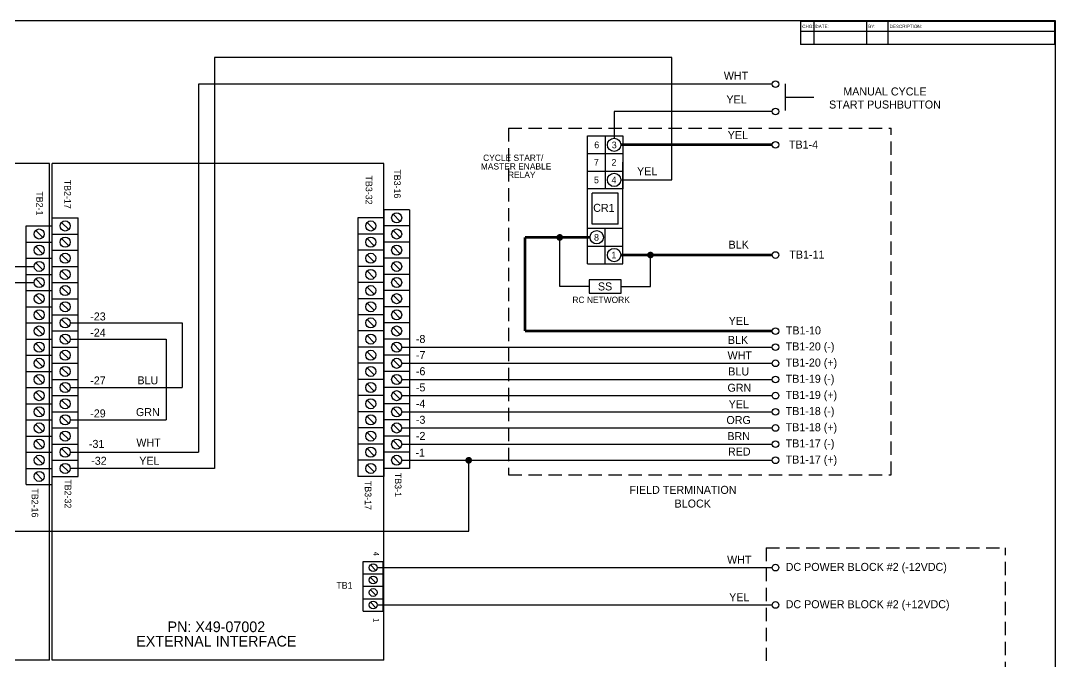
# Model space of a CAD drawing. Extents: x -174 to 458, y -146 to 77.
# Drawn here: x -56.45 to -37.06, y -136.74 to -124.72 of the extents above; entities that cross this region are included whole.
import ezdxf
from ezdxf.enums import TextEntityAlignment as Align

# ---------------------------------------------------------------- set-up
doc = ezdxf.new("R2010")
doc.units = 0
doc.header["$MEASUREMENT"] = 0
doc.linetypes.add('HIDDEN', pattern=[0.375, 0.25, -0.125])
doc.layers.get('0').update_dxf_attribs({"linetype": 'CONTINUOUS'})
for name, color, linetype in [('1', 3, 'CONTINUOUS'), ('1-TOP', 6, 'CONTINUOUS'), ('2-BOTTOM', 7, 'CONTINUOUS'), ('3-SILK1', 9, 'CONTINUOUS'), ('TERMINALS', 3, 'CONTINUOUS'), ('TITLE', 2, 'CONTINUOUS')]:
    doc.layers.add(name, color=color, linetype=linetype)

msp = doc.modelspace()

# ---------------------------------------------------------------- linework, layer by layer
at = {"color": 7}
for p, q in [((-37.074, -124.739), (-37.074, -125.171)), ((-49.77, -134.983), (-42.365, -134.983)), ((-49.77, -135.683), (-42.365, -135.683))]:
    msp.add_line(p, q, dxfattribs=at)
for p, q in [((-47.435, -125.415), (-52.814, -125.415)), ((-52.814, -125.415), (-52.814, -133.121)), ((-47.164, -125.415), (-47.435, -125.415)), ((-44.245, -125.415), (-47.164, -125.415)), ((-44.245, -127.71), (-44.245, -125.415)), ((-47.435, -125.915), (-53.117, -125.915)), ((-53.117, -125.915), (-53.117, -132.818)), ((-47.164, -125.915), (-47.435, -125.915)), ((-45.202, -125.915), (-47.164, -125.915)), ((-42.365, -125.915), (-45.202, -125.915)), ((-42.118, -126.407), (-42.118, -125.907)), ((-42.118, -126.157), (-41.585, -126.157)), ((-45.327, -126.426), (-45.327, -126.927)), ((-42.365, -126.426), (-45.327, -126.426)), ((-45.824, -129.287), (-45.824, -126.882)), ((-45.824, -126.882), (-45.167, -126.882)), ((-45.495, -126.882), (-45.495, -127.877)), ((-45.167, -126.882), (-45.167, -127.877)), ((-43.365, -127.052), (-45.202, -127.052)), ((-42.365, -127.052), (-43.365, -127.052)), ((-45.824, -127.213), (-45.167, -127.213)), ((-45.167, -128.623), (-45.167, -127.378)), ((-45.824, -127.545), (-45.167, -127.545)), ((-45.202, -127.71), (-44.245, -127.71)), ((-45.167, -127.877), (-45.824, -127.877)), ((-45.25, -127.957), (-45.741, -127.957)), ((-45.741, -128.539), (-45.741, -127.957)), ((-45.25, -128.539), (-45.25, -127.957)), ((-45.25, -128.539), (-45.741, -128.539)), ((-45.167, -128.623), (-45.824, -128.623)), ((-45.495, -129.287), (-45.495, -128.623)), ((-45.167, -129.287), (-45.167, -128.623)), ((-46.997, -128.789), (-45.785, -128.789)), ((-46.347, -129.708), (-46.347, -128.789)), ((-45.824, -128.954), (-45.167, -128.954)), ((-45.203, -129.119), (-42.365, -129.119)), ((-44.647, -129.708), (-44.647, -129.119)), ((-58.316, -129.332), (-56.195, -129.332)), ((-45.824, -129.287), (-45.167, -129.287)), ((-58.316, -129.635), (-56.195, -129.635)), ((-45.797, -129.708), (-46.347, -129.708)), ((-45.797, -129.583), (-45.797, -129.833)), ((-45.197, -129.583), (-45.797, -129.583)), ((-45.197, -129.833), (-45.197, -129.583)), ((-45.197, -129.708), (-44.647, -129.708)), ((-45.797, -129.833), (-45.197, -129.833)), ((-55.521, -130.393), (-53.42, -130.393)), ((-53.42, -130.393), (-53.42, -131.605)), ((-55.521, -130.696), (-53.723, -130.696)), ((-53.723, -130.696), (-53.723, -132.211)), ((-49.308, -130.847), (-42.365, -130.847)), ((-49.308, -131.15), (-42.365, -131.15)), ((-49.308, -131.454), (-42.365, -131.454)), ((-55.521, -131.605), (-53.42, -131.605)), ((-49.308, -131.757), (-42.365, -131.757)), ((-55.521, -132.211), (-53.723, -132.211)), ((-49.308, -132.06), (-42.365, -132.06)), ((-49.308, -132.363), (-42.365, -132.363)), ((-55.521, -132.818), (-53.117, -132.818)), ((-49.308, -132.666), (-42.365, -132.666)), ((-49.308, -132.969), (-42.365, -132.969)), ((-48.053, -134.3), (-48.053, -132.969)), ((-52.814, -133.121), (-55.521, -133.121)), ((-59.409, -134.3), (-48.053, -134.3))]:
    msp.add_line(p, q)
at = {"linetype": 'HIDDEN'}
for p, q in [((-47.306, -126.737), (-47.306, -133.24)), ((-47.306, -126.737), (-40.137, -126.737)), ((-40.137, -133.24), (-40.137, -126.737)), ((-47.306, -133.24), (-40.137, -133.24)), ((-42.477, -134.609), (-42.477, -138.124)), ((-42.477, -134.609), (-37.995, -134.609)), ((-37.995, -138.124), (-37.995, -134.609))]:
    msp.add_line(p, q, dxfattribs=at)
at = {"const_width": 0.05}
for points in [[(-45.202, -127.052), (-42.365, -127.052)], [(-45.785, -128.789), (-46.997, -128.789)], [(-46.997, -128.789), (-46.997, -130.547)], [(-45.203, -129.119), (-42.365, -129.119)], [(-42.365, -130.547), (-46.997, -130.547)]]:
    msp.add_lwpolyline(points, dxfattribs=at)
at = {"const_width": 0.0625}
for points in [[(-46.347, -128.82, 1), (-46.347, -128.757, 1)], [(-44.647, -129.15, 1), (-44.647, -129.088, 1)], [(-48.053, -133.001, 1), (-48.053, -132.938, 1)]]:
    msp.add_lwpolyline(points, format="xyb", close=True, dxfattribs=at)
for centre, radius in [((-42.302, -125.915), 0.0625), ((-42.302, -126.426), 0.0625), ((-45.327, -127.052), 0.125), ((-42.302, -127.052), 0.0625), ((-45.327, -127.71), 0.125), ((-45.654, -128.786), 0.125), ((-45.328, -129.119), 0.125), ((-42.302, -129.119), 0.0625), ((-42.302, -130.547), 0.0625), ((-42.302, -130.847), 0.0625), ((-42.302, -131.15), 0.0625), ((-42.302, -131.454), 0.0625), ((-42.302, -131.757), 0.0625), ((-42.302, -132.06), 0.0625), ((-42.302, -132.363), 0.0625), ((-42.302, -132.666), 0.0625), ((-42.302, -132.969), 0.0625), ((-42.302, -134.983), 0.0625), ((-42.302, -135.683), 0.0625)]:
    msp.add_circle(centre, radius)
at = {"layer": '1-TOP', "color": 7, "linetype": 'Continuous'}
for p, q in [((-55.908, -127.404), (-62.12, -127.404)), ((-55.908, -136.716), (-55.908, -127.404)), ((-55.858, -136.716), (-55.858, -127.404)), ((-49.646, -127.404), (-55.858, -127.404)), ((-49.646, -136.716), (-49.646, -127.404))]:
    msp.add_line(p, q, dxfattribs=at)
at = {"layer": '2-BOTTOM', "color": 7}
for p, q in [((-55.908, -136.716), (-62.12, -136.716)), ((-49.646, -136.716), (-55.858, -136.716))]:
    msp.add_line(p, q, dxfattribs=at)
at = {"layer": 'TERMINALS', "color": 7}
for p, q in [((-49.646, -128.271), (-49.646, -129.635)), ((-49.16, -128.271), (-49.646, -128.271)), ((-49.336, -128.489), (-49.47, -128.355)), ((-49.16, -128.271), (-49.16, -128.574)), ((-55.858, -128.422), (-55.372, -128.422)), ((-55.858, -128.725), (-55.858, -128.422)), ((-55.548, -128.641), (-55.682, -128.507)), ((-55.372, -132.06), (-55.372, -128.422)), ((-50.132, -128.422), (-50.132, -129.635)), ((-49.646, -128.422), (-50.132, -128.422)), ((-49.822, -128.641), (-49.956, -128.507)), ((-49.646, -128.422), (-49.646, -128.725)), ((-56.344, -128.877), (-56.344, -128.574)), ((-56.344, -128.574), (-55.858, -128.574)), ((-56.034, -128.792), (-56.168, -128.659)), ((-55.858, -128.725), (-55.372, -128.725)), ((-55.858, -129.029), (-55.858, -128.725)), ((-49.646, -128.725), (-50.132, -128.725)), ((-49.16, -128.574), (-49.646, -128.574)), ((-49.646, -128.725), (-49.646, -129.029)), ((-49.336, -128.792), (-49.47, -128.659)), ((-49.16, -128.574), (-49.16, -128.877)), ((-56.344, -129.18), (-56.344, -128.877)), ((-56.344, -128.877), (-55.858, -128.877)), ((-55.682, -128.81), (-55.548, -128.944)), ((-49.822, -128.944), (-49.956, -128.81)), ((-49.16, -128.877), (-49.646, -128.877)), ((-49.16, -128.877), (-49.16, -129.18)), ((-56.168, -128.962), (-56.034, -129.095)), ((-55.858, -129.029), (-55.372, -129.029)), ((-55.858, -129.332), (-55.858, -129.029)), ((-55.548, -129.247), (-55.682, -129.113)), ((-49.646, -129.029), (-50.132, -129.029)), ((-49.822, -129.247), (-49.956, -129.113)), ((-49.646, -129.029), (-49.646, -129.332)), ((-49.336, -129.095), (-49.47, -128.962)), ((-56.344, -129.483), (-56.344, -129.18)), ((-56.344, -129.18), (-55.858, -129.18)), ((-56.034, -129.399), (-56.168, -129.265)), ((-55.858, -129.332), (-55.372, -129.332)), ((-55.858, -129.635), (-55.858, -129.332)), ((-49.646, -129.332), (-50.132, -129.332)), ((-49.16, -129.18), (-49.646, -129.18)), ((-49.646, -129.332), (-49.646, -129.635)), ((-49.336, -129.399), (-49.47, -129.265)), ((-49.16, -129.18), (-49.16, -129.483)), ((-56.344, -129.786), (-56.344, -129.483)), ((-56.344, -129.483), (-55.858, -129.483)), ((-55.682, -129.416), (-55.548, -129.55)), ((-49.822, -129.55), (-49.956, -129.416)), ((-49.646, -129.483), (-49.646, -131.908)), ((-49.16, -129.483), (-49.646, -129.483)), ((-49.16, -129.483), (-49.646, -129.483)), ((-49.16, -129.483), (-49.16, -129.786)), ((-56.168, -129.568), (-56.034, -129.702)), ((-55.858, -129.938), (-55.858, -129.635)), ((-55.858, -129.635), (-55.372, -129.635)), ((-50.132, -129.635), (-50.132, -133.272)), ((-49.646, -129.635), (-50.132, -129.635)), ((-49.646, -129.635), (-50.132, -129.635)), ((-49.646, -129.635), (-49.646, -129.938)), ((-49.336, -129.702), (-49.47, -129.568)), ((-56.344, -130.089), (-56.344, -129.786)), ((-56.344, -129.786), (-55.858, -129.786)), ((-56.344, -129.786), (-55.858, -129.786)), ((-56.034, -130.005), (-56.168, -129.871)), ((-55.858, -132.211), (-55.858, -129.786)), ((-55.548, -129.853), (-55.682, -129.72)), ((-49.822, -129.853), (-49.956, -129.72)), ((-49.16, -129.786), (-49.646, -129.786)), ((-49.336, -130.005), (-49.47, -129.871)), ((-49.16, -129.786), (-49.16, -130.089)), ((-56.344, -130.393), (-56.344, -130.089)), ((-56.344, -130.089), (-55.858, -130.089)), ((-55.858, -129.938), (-55.372, -129.938)), ((-55.858, -130.241), (-55.858, -129.938)), ((-55.682, -130.023), (-55.548, -130.156)), ((-49.646, -129.938), (-50.132, -129.938)), ((-49.822, -130.156), (-49.956, -130.023)), ((-49.646, -129.938), (-49.646, -130.241)), ((-49.16, -130.089), (-49.646, -130.089)), ((-49.16, -130.089), (-49.16, -130.393)), ((-56.168, -130.174), (-56.034, -130.308)), ((-55.858, -130.241), (-55.372, -130.241)), ((-55.858, -130.544), (-55.858, -130.241)), ((-49.646, -130.241), (-50.132, -130.241)), ((-49.646, -130.241), (-49.646, -130.544)), ((-49.336, -130.308), (-49.47, -130.174)), ((-56.344, -130.696), (-56.344, -130.393)), ((-56.344, -130.393), (-55.858, -130.393)), ((-56.034, -130.611), (-56.168, -130.477)), ((-55.548, -130.459), (-55.682, -130.326)), ((-49.822, -130.459), (-49.956, -130.326)), ((-49.16, -130.393), (-49.646, -130.393)), ((-49.336, -130.611), (-49.47, -130.477)), ((-49.16, -130.393), (-49.16, -130.696)), ((-55.858, -130.544), (-55.372, -130.544)), ((-55.858, -130.847), (-55.858, -130.544)), ((-55.682, -130.629), (-55.548, -130.763)), ((-49.646, -130.544), (-50.132, -130.544)), ((-49.822, -130.763), (-49.956, -130.629)), ((-49.646, -130.544), (-49.646, -130.847)), ((-56.344, -130.999), (-56.344, -130.696)), ((-56.344, -130.696), (-55.858, -130.696)), ((-56.168, -130.78), (-56.034, -130.914)), ((-55.858, -130.847), (-55.372, -130.847)), ((-55.858, -131.15), (-55.858, -130.847)), ((-49.646, -130.847), (-50.132, -130.847)), ((-49.16, -130.696), (-49.646, -130.696)), ((-49.646, -130.847), (-49.646, -131.15)), ((-49.336, -130.914), (-49.47, -130.78)), ((-49.16, -130.696), (-49.16, -130.999)), ((-56.344, -131.302), (-56.344, -130.999)), ((-56.344, -130.999), (-55.858, -130.999)), ((-55.682, -130.932), (-55.548, -131.066)), ((-49.822, -131.066), (-49.956, -130.932)), ((-49.16, -130.999), (-49.646, -130.999)), ((-49.16, -130.999), (-49.16, -131.302)), ((-56.168, -131.084), (-56.034, -131.217)), ((-55.858, -131.15), (-55.372, -131.15)), ((-55.858, -131.454), (-55.858, -131.15)), ((-55.682, -131.235), (-55.548, -131.369)), ((-49.646, -131.15), (-50.132, -131.15)), ((-49.956, -131.235), (-49.822, -131.369)), ((-49.646, -131.15), (-49.646, -131.454)), ((-49.47, -131.084), (-49.336, -131.217)), ((-56.344, -131.605), (-56.344, -131.302)), ((-56.344, -131.302), (-55.858, -131.302)), ((-56.168, -131.387), (-56.034, -131.52)), ((-55.858, -131.454), (-55.372, -131.454)), ((-55.858, -131.757), (-55.858, -131.454)), ((-49.646, -131.454), (-50.132, -131.454)), ((-49.16, -131.302), (-49.646, -131.302)), ((-49.646, -131.454), (-49.646, -131.757)), ((-49.336, -131.52), (-49.47, -131.387)), ((-49.16, -131.302), (-49.16, -131.605)), ((-56.344, -131.908), (-56.344, -131.605)), ((-56.344, -131.605), (-55.858, -131.605)), ((-55.682, -131.538), (-55.548, -131.672)), ((-49.822, -131.672), (-49.956, -131.538)), ((-49.16, -131.605), (-49.646, -131.605)), ((-49.16, -131.605), (-49.16, -131.908)), ((-56.168, -131.69), (-56.034, -131.824)), ((-55.858, -131.757), (-55.372, -131.757)), ((-55.858, -132.06), (-55.858, -131.757)), ((-55.682, -131.841), (-55.548, -131.975)), ((-49.646, -131.757), (-50.132, -131.757)), ((-49.956, -131.841), (-49.822, -131.975)), ((-49.646, -131.757), (-49.646, -132.06)), ((-49.47, -131.69), (-49.336, -131.824)), ((-56.344, -132.211), (-56.344, -131.908)), ((-56.344, -131.908), (-55.858, -131.908)), ((-56.168, -131.993), (-56.034, -132.127)), ((-49.16, -131.908), (-49.646, -131.908)), ((-49.16, -131.908), (-49.646, -131.908)), ((-49.336, -132.127), (-49.47, -131.993)), ((-49.16, -131.908), (-49.16, -132.211)), ((-56.344, -132.515), (-56.344, -132.211)), ((-56.344, -132.211), (-55.858, -132.211)), ((-56.344, -132.211), (-55.858, -132.211)), ((-55.858, -133.424), (-55.858, -132.06)), ((-55.858, -132.06), (-55.372, -132.06)), ((-55.858, -132.06), (-55.372, -132.06)), ((-55.858, -132.363), (-55.858, -132.06)), ((-55.682, -132.145), (-55.548, -132.278)), ((-55.372, -133.272), (-55.372, -132.06)), ((-49.646, -132.06), (-50.132, -132.06)), ((-49.822, -132.278), (-49.956, -132.145)), ((-49.646, -132.06), (-49.646, -132.363)), ((-49.16, -132.211), (-49.646, -132.211)), ((-49.16, -132.211), (-49.16, -132.515)), ((-56.168, -132.296), (-56.034, -132.43)), ((-55.858, -132.666), (-55.858, -132.363)), ((-55.858, -132.363), (-55.372, -132.363)), ((-49.646, -132.363), (-50.132, -132.363)), ((-49.646, -132.363), (-49.646, -132.666)), ((-49.47, -132.296), (-49.336, -132.43)), ((-56.344, -132.818), (-56.344, -132.515)), ((-56.344, -132.515), (-55.858, -132.515)), ((-56.168, -132.599), (-56.034, -132.733)), ((-55.682, -132.448), (-55.548, -132.581)), ((-49.956, -132.448), (-49.822, -132.581)), ((-49.16, -132.515), (-49.646, -132.515)), ((-49.336, -132.733), (-49.47, -132.599)), ((-49.16, -132.515), (-49.16, -132.818)), ((-56.344, -133.121), (-56.344, -132.818)), ((-56.344, -132.818), (-55.858, -132.818)), ((-55.858, -132.666), (-55.372, -132.666)), ((-55.858, -132.969), (-55.858, -132.666)), ((-55.682, -132.751), (-55.548, -132.885)), ((-49.646, -132.666), (-50.132, -132.666)), ((-49.822, -132.885), (-49.956, -132.751)), ((-49.646, -132.666), (-49.646, -132.969)), ((-49.16, -132.818), (-49.646, -132.818)), ((-49.16, -132.818), (-49.16, -133.121)), ((-56.168, -132.902), (-56.034, -133.036)), ((-55.858, -132.969), (-55.372, -132.969)), ((-55.858, -133.272), (-55.858, -132.969)), ((-49.646, -132.969), (-50.132, -132.969)), ((-49.646, -132.969), (-49.646, -133.272)), ((-49.47, -132.902), (-49.336, -133.036)), ((-56.344, -133.424), (-56.344, -133.121)), ((-56.344, -133.121), (-55.858, -133.121)), ((-56.168, -133.206), (-56.034, -133.339)), ((-55.682, -133.054), (-55.548, -133.188)), ((-49.956, -133.054), (-49.822, -133.188)), ((-49.16, -133.121), (-49.646, -133.121)), ((-55.858, -133.272), (-55.372, -133.272)), ((-49.646, -133.272), (-50.132, -133.272)), ((-56.344, -133.424), (-55.858, -133.424)), ((-50.03, -135.099), (-50.03, -134.866)), ((-50.03, -134.866), (-49.656, -134.866)), ((-49.792, -135.034), (-49.895, -134.931)), ((-49.656, -134.983), (-49.656, -134.866)), ((-50.03, -135.333), (-50.03, -135.099)), ((-50.03, -135.099), (-49.656, -135.099)), ((-49.656, -135.216), (-49.656, -134.983)), ((-50.03, -135.566), (-50.03, -135.333)), ((-50.03, -135.333), (-49.656, -135.333)), ((-49.895, -135.165), (-49.792, -135.268)), ((-49.656, -135.449), (-49.656, -135.216)), ((-49.792, -135.501), (-49.895, -135.398)), ((-49.656, -135.683), (-49.656, -135.449)), ((-50.03, -135.8), (-50.03, -135.566)), ((-50.03, -135.566), (-49.656, -135.566)), ((-49.895, -135.631), (-49.792, -135.734)), ((-49.656, -135.8), (-49.656, -135.683)), ((-50.03, -135.8), (-49.656, -135.8)), ((-50.03, -135.8), (-49.656, -135.8))]:
    msp.add_line(p, q, dxfattribs=at)
for centre, radius in [((-49.403, -128.422), 0.0945), ((-55.615, -128.574), 0.0945), ((-49.889, -128.574), 0.0945), ((-56.101, -128.725), 0.0945), ((-49.403, -128.725), 0.0945), ((-56.101, -129.029), 0.0945), ((-55.615, -128.877), 0.0945), ((-49.889, -128.877), 0.0945), ((-49.403, -129.029), 0.0945), ((-55.615, -129.18), 0.0945), ((-49.889, -129.18), 0.0945), ((-56.101, -129.332), 0.0945), ((-49.403, -129.332), 0.0945), ((-55.615, -129.483), 0.0945), ((-49.889, -129.483), 0.0945), ((-56.101, -129.635), 0.0945), ((-55.615, -129.786), 0.0945), ((-49.889, -129.786), 0.0945), ((-49.403, -129.635), 0.0945), ((-56.101, -129.938), 0.0945), ((-49.403, -129.938), 0.0945), ((-55.615, -130.089), 0.0945), ((-49.889, -130.089), 0.0945), ((-56.101, -130.241), 0.0945), ((-55.615, -130.393), 0.0945), ((-49.889, -130.393), 0.0945), ((-49.403, -130.241), 0.0945), ((-56.101, -130.544), 0.0945), ((-49.403, -130.544), 0.0945), ((-55.615, -130.696), 0.0945), ((-49.889, -130.696), 0.0945), ((-56.101, -130.847), 0.0945), ((-49.403, -130.847), 0.0945), ((-56.101, -131.15), 0.0945), ((-55.615, -130.999), 0.0945), ((-49.889, -130.999), 0.0945), ((-49.403, -131.15), 0.0945), ((-55.615, -131.302), 0.0945), ((-49.889, -131.302), 0.0945), ((-56.101, -131.454), 0.0945), ((-49.403, -131.454), 0.0945), ((-55.615, -131.605), 0.0945), ((-49.889, -131.605), 0.0945), ((-56.101, -131.757), 0.0945), ((-55.615, -131.908), 0.0945), ((-49.889, -131.908), 0.0945), ((-49.403, -131.757), 0.0945), ((-56.101, -132.06), 0.0945), ((-49.403, -132.06), 0.0945), ((-55.615, -132.211), 0.0945), ((-49.889, -132.211), 0.0945), ((-56.101, -132.363), 0.0945), ((-55.615, -132.515), 0.0945), ((-49.889, -132.515), 0.0945), ((-49.403, -132.363), 0.0945), ((-56.101, -132.666), 0.0945), ((-49.403, -132.666), 0.0945), ((-55.615, -132.818), 0.0945), ((-49.889, -132.818), 0.0945), ((-56.101, -132.969), 0.0945), ((-49.403, -132.969), 0.0945), ((-56.101, -133.272), 0.0945), ((-55.615, -133.121), 0.0945), ((-49.889, -133.121), 0.0945), ((-49.843, -134.983), 0.0728), ((-49.843, -135.216), 0.0728), ((-49.843, -135.449), 0.0728), ((-49.843, -135.683), 0.0728)]:
    msp.add_circle(centre, radius, dxfattribs=at)
at = {"layer": 'TITLE', "color": 7}
for p, q in [((-70.07, -124.723), (-37.059, -124.723)), ((-37.074, -124.739), (-41.833, -124.739)), ((-41.833, -124.739), (-41.833, -125.171)), ((-41.586, -124.739), (-41.586, -125.171)), ((-40.597, -124.739), (-40.597, -125.171)), ((-40.195, -124.739), (-40.195, -125.171)), ((-37.059, -124.723), (-37.059, -146.173)), ((-37.074, -124.924), (-41.833, -124.924)), ((-37.074, -125.171), (-41.833, -125.171))]:
    msp.add_line(p, q, dxfattribs=at)

# ---------------------------------------------------------------- texts
at = {"color": 3, "linetype": 'Continuous', "ltscale": 0.3}
for s, p in [('FIELD TERMINATION', (-45.04, -133.599)), ('BLOCK', (-44.194, -133.856))]:
    msp.add_text(s, height=0.15, dxfattribs=at).set_placement(p)
at = {"layer": '1'}
for s, p in [('WHT', (-43.043, -125.83)), ('MANUAL CYCLE', (-40.252, -126.126)), ('YEL', (-43.033, -126.276)), ('START PUSHBUTTON', (-40.252, -126.371)), ('TB1-4', (-41.777, -127.121)), ('YEL', (-44.708, -127.622)), ('TB1-11', (-41.714, -129.185)), ('BLK', (-43.005, -130.787)), ('WHT', (-42.973, -131.076)), ('BLU', (-42.993, -131.378)), ('BLU', (-54.066, -131.544)), ('GRN', (-42.98, -131.683)), ('YEL', (-42.991, -131.992)), ('GRN', (-54.066, -132.14)), ('ORG', (-42.994, -132.289)), ('WHT', (-54.053, -132.711)), ('BRN', (-42.993, -132.591)), ('RED', (-42.982, -132.881)), ('YEL', (-54.037, -133.054)), ('WHT', (-42.982, -134.908)), ('YEL', (-42.982, -135.613))]:
    msp.add_text(s, height=0.15, dxfattribs=at).set_placement(p, align=Align.CENTER)
for s, p in [('YEL', (-42.819, -126.944)), ('CR1', (-45.318, -128.309)), ('BLK', (-42.803, -128.999)), ('YEL', (-42.801, -130.429))]:
    msp.add_text(s, height=0.15, dxfattribs=at).set_placement(p, align=Align.RIGHT)
for s, height, p in [('6', 0.125, (-45.653, -127.053)), ('3', 0.125, (-45.325, -127.054)), ('7', 0.125, (-45.659, -127.379)), ('2', 0.125, (-45.331, -127.379)), ('5', 0.125, (-45.659, -127.711)), ('4', 0.125, (-45.331, -127.711)), ('8', 0.125, (-45.658, -128.788)), ('1', 0.125, (-45.331, -129.121)), ('SS', 0.15, (-45.497, -129.708))]:
    msp.add_text(s, height=height, dxfattribs=at).set_placement(p, align=Align.MIDDLE)
for s, height, p in [('CYCLE START/', 0.11768, (-47.782, -127.354)), ('MASTER ENABLE', 0.11768, (-47.825, -127.515)), ('RELAY', 0.1177, (-47.317, -127.673)), ('RC NETWORK', 0.1177, (-46.109, -130.018)), ('TB1-10', 0.15, (-42.109, -130.608)), ('-8', 0.15, (-49.043, -130.768)), ('-7', 0.15, (-49.043, -131.071)), ('-6', 0.15, (-49.043, -131.374)), ('-5', 0.15, (-49.043, -131.677)), ('-4', 0.15, (-49.043, -131.98)), ('-3', 0.15, (-49.043, -132.284)), ('-2', 0.15, (-49.043, -132.587)), ('-1', 0.15, (-49.051, -132.901))]:
    msp.add_text(s, height=height, dxfattribs=at).set_placement(p)
for s, p in [('-23', (-54.856, -130.271)), ('-24', (-54.856, -130.574)), ('-27', (-54.856, -131.472)), ('-29', (-54.856, -132.09)), ('-31', (-54.881, -132.662)), ('-32', (-54.838, -132.978))]:
    msp.add_text(s, height=0.15, dxfattribs=at).set_placement(p, align=Align.MIDDLE_RIGHT)
for s, p in [('TB1-20 (-)', (-42.112, -130.833)), ('TB1-20 (+)', (-42.112, -131.136)), ('TB1-19 (-)', (-42.112, -131.44)), ('TB1-19 (+)', (-42.112, -131.743)), ('TB1-18 (-)', (-42.112, -132.046)), ('TB1-18 (+)', (-42.112, -132.349)), ('TB1-17 (-)', (-42.112, -132.652)), ('TB1-17 (+)', (-42.112, -132.955)), ('DC POWER BLOCK #2 (-12VDC)', (-42.112, -134.969)), ('DC POWER BLOCK #2 (+12VDC)', (-42.112, -135.669))]:
    msp.add_text(s, height=0.15, dxfattribs=at).set_placement(p, align=Align.MIDDLE_LEFT)
at = {"layer": '1', "color": 3}
for s, p in [('PN: X49-07002', (-52.782, -136.092)), ('EXTERNAL INTERFACE', (-52.782, -136.363))]:
    msp.add_text(s, height=0.2, dxfattribs=at).set_placement(p, align=Align.MIDDLE)
at = {"layer": '1-TOP', "color": 3, "linetype": 'Continuous'}
for s, p in [('TB3-16', (-49.452, -127.512)), ('TB2-17', (-55.631, -127.707)), ('TB3-32', (-49.984, -127.628)), ('TB2-1', (-56.155, -127.924)), ('TB3-1', (-49.437, -133.205)), ('TB2-32', (-55.625, -133.326)), ('TB3-17', (-50, -133.356)), ('TB2-16', (-56.244, -133.496))]:
    msp.add_text(s, height=0.1242, rotation=270, dxfattribs=at).set_placement(p)
msp.add_text('TB1', height=0.1242, dxfattribs=at).set_placement((-50.534, -135.378))
at = {"layer": '3-SILK1', "color": 3}
for s, p in [('4', (-49.841, -134.683)), ('1', (-49.841, -135.93))]:
    msp.add_text(s, height=0.109, rotation=270, dxfattribs=at).set_placement(p)
at = {"layer": 'TITLE', "color": 7}
for s, p in [('CHG:', (-41.802, -124.862)), ('DATE:', (-41.555, -124.862)), ('BY:', (-40.566, -124.862)), ('DESCRIPTION:', (-40.164, -124.862))]:
    msp.add_text(s, height=0.0618, dxfattribs=at).set_placement(p)

doc.saveas('drawing.dxf')
